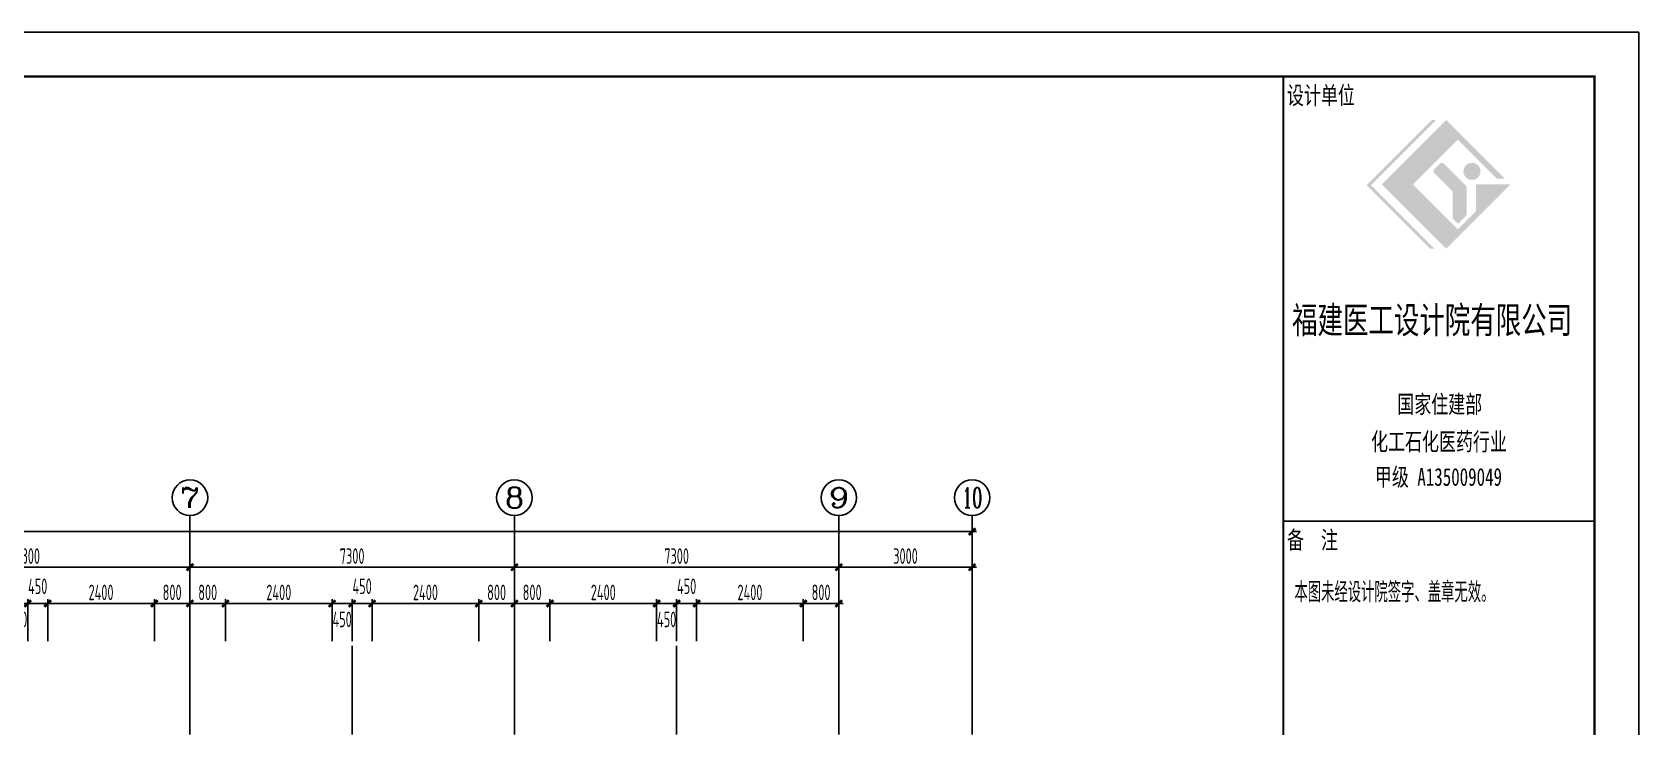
# Model space of a CAD drawing. Extents: x -472319 to -112444, y -516749 to -5704.
# Drawn here: x -264044 to -227895, y -169673 to -154043 of the extents above; entities that cross this region are included whole.
import ezdxf
from ezdxf.enums import TextEntityAlignment as Align

# ---------------------------------------------------------------- set-up
doc = ezdxf.new("R2010")
doc.units = 0
doc.header["$LTSCALE"] = 100
doc.header["$MEASUREMENT"] = 0
doc.linetypes.add('CENTER', pattern=[2, 1.25, -0.25, 0.25, -0.25])
doc.linetypes.add('DOTE', pattern=[2.42, 2, -0.2, 0.02, -0.2])
for name, color, linetype in [('1301', 24, 'Continuous'), ('AXIS', 3, 'Continuous'), ('AXIS_TEXT', 7, 'Continuous'), ('DOTE', 1, 'CENTER'), ('FRAME', 3, 'Continuous'), ('填充', 8, 'Continuous')]:
    doc.layers.add(name, color=color, linetype=linetype)
doc.styles.add('_TCH_AXIS', font='COMPLEX', dxfattribs={"bigfont": 'GBCBIG'})
doc.styles.add('COMPLEX', font='COMPLEX')
doc.styles.add('FRAME', font='simhei.ttf', dxfattribs={"width": 0.7})
doc.styles.add('HZ', font='tssdeng.shx', dxfattribs={"width": 0.6, "height": 350, "bigfont": 'a.shx'})
doc.dimstyles.new('DIMN', dxfattribs={"dimtxt": 350, "dimasz": 150, "dimexe": 100, "dimexo": 100, "dimgap": 75, "dimtad": 1, "dimdec": 0, "dimzin": 0, "dimdsep": 46, "dimtxsty": 'HZ', "dimblk": 'ARCHTICK', "dimcen": 0.09, "dimdle": 100, "dimclrd": 3, "dimclre": 3, "dimclrt": 7, "dimazin": 2, "dimtfac": 1, "dimtdec": 0, "dimtmove": 2, "dimatfit": 3, "dimldrblk": 'ARCHTICK', "dimfxl": 1, "dimtolj": 1, "dimtzin": 0, "dimarcsym": 0})

# ---------------------------------------------------------------- blocks, each defined once
blk = doc.blocks.new('_ArchTick')
at = {"color": 0, "linetype": 'ByBlock', "const_width": 0.4}
blk.add_lwpolyline([(-0.5, -0.5), (0.5, 0.5)], dxfattribs=at)
blk = doc.blocks.new('*D984')
at = {"layer": 'AXIS', "color": 3, "lineweight": -2, "transparency": 16777216}
for p, q in [((-267894, -166081), (-260394, -166081)), ((-267794, -167747), (-267794, -165981)), ((-260494, -167747), (-260494, -165981))]:
    blk.add_line(p, q, dxfattribs=at)
at = {"layer": 'Defpoints', "color": 0, "transparency": 16777216}
for p in [(-260494, -166081), (-267794, -167847), (-260494, -167847)]:
    blk.add_point(p, dxfattribs=at)
at = {"layer": 'AXIS', "color": 3, "lineweight": -2, "transparency": 16777216, "xscale": 150, "yscale": 150, "zscale": 150, "rotation": 180}
blk.add_blockref('_ArchTick', (-267794, -166081), dxfattribs=at)
at = {"layer": 'AXIS', "color": 3, "lineweight": -2, "transparency": 16777216, "xscale": 150, "yscale": 150, "zscale": 150}
blk.add_blockref('_ArchTick', (-260494, -166081), dxfattribs=at)
at = {"layer": 'AXIS', "color": 7, "transparency": 16777216, "insert": (-264144, -165831), "char_height": 350, "attachment_point": 5, "style": 'HZ'}
blk.add_mtext('\\A1;7300', dxfattribs=at)
blk = doc.blocks.new('*D985')
at = {"layer": 'AXIS', "color": 3, "lineweight": -2, "transparency": 16777216}
for p, q in [((-260594, -166081), (-253094, -166081)), ((-260494, -167747), (-260494, -165981)), ((-253194, -167747), (-253194, -165981))]:
    blk.add_line(p, q, dxfattribs=at)
at = {"layer": 'Defpoints', "color": 0, "transparency": 16777216}
for p in [(-253194, -166081), (-260494, -167847), (-253194, -167847)]:
    blk.add_point(p, dxfattribs=at)
at = {"layer": 'AXIS', "color": 3, "lineweight": -2, "transparency": 16777216, "xscale": 150, "yscale": 150, "zscale": 150, "rotation": 180}
blk.add_blockref('_ArchTick', (-260494, -166081), dxfattribs=at)
at = {"layer": 'AXIS', "color": 3, "lineweight": -2, "transparency": 16777216, "xscale": 150, "yscale": 150, "zscale": 150}
blk.add_blockref('_ArchTick', (-253194, -166081), dxfattribs=at)
at = {"layer": 'AXIS', "color": 7, "transparency": 16777216, "insert": (-256844, -165831), "char_height": 350, "attachment_point": 5, "style": 'HZ'}
blk.add_mtext('\\A1;7300', dxfattribs=at)
blk = doc.blocks.new('*D986')
at = {"layer": 'AXIS', "color": 3, "lineweight": -2, "transparency": 16777216}
for p, q in [((-253294, -166081), (-245794, -166081)), ((-253194, -167747), (-253194, -165981)), ((-245894, -167747), (-245894, -165981))]:
    blk.add_line(p, q, dxfattribs=at)
at = {"layer": 'Defpoints', "color": 0, "transparency": 16777216}
for p in [(-245894, -166081), (-253194, -167847), (-245894, -167847)]:
    blk.add_point(p, dxfattribs=at)
at = {"layer": 'AXIS', "color": 3, "lineweight": -2, "transparency": 16777216, "xscale": 150, "yscale": 150, "zscale": 150, "rotation": 180}
blk.add_blockref('_ArchTick', (-253194, -166081), dxfattribs=at)
at = {"layer": 'AXIS', "color": 3, "lineweight": -2, "transparency": 16777216, "xscale": 150, "yscale": 150, "zscale": 150}
blk.add_blockref('_ArchTick', (-245894, -166081), dxfattribs=at)
at = {"layer": 'AXIS', "color": 7, "transparency": 16777216, "insert": (-249544, -165831), "char_height": 350, "attachment_point": 5, "style": 'HZ'}
blk.add_mtext('\\A1;7300', dxfattribs=at)
blk = doc.blocks.new('*D987')
at = {"layer": 'AXIS', "color": 3, "lineweight": -2, "transparency": 16777216}
for p, q in [((-245994, -166081), (-242794, -166081)), ((-245894, -167747), (-245894, -165981)), ((-242894, -167747), (-242894, -165981))]:
    blk.add_line(p, q, dxfattribs=at)
at = {"layer": 'Defpoints', "color": 0, "transparency": 16777216}
for p in [(-242894, -166081), (-245894, -167847), (-242894, -167847)]:
    blk.add_point(p, dxfattribs=at)
at = {"layer": 'AXIS', "color": 3, "lineweight": -2, "transparency": 16777216, "xscale": 150, "yscale": 150, "zscale": 150, "rotation": 180}
blk.add_blockref('_ArchTick', (-245894, -166081), dxfattribs=at)
at = {"layer": 'AXIS', "color": 3, "lineweight": -2, "transparency": 16777216, "xscale": 150, "yscale": 150, "zscale": 150}
blk.add_blockref('_ArchTick', (-242894, -166081), dxfattribs=at)
at = {"layer": 'AXIS', "color": 7, "transparency": 16777216, "insert": (-244394, -165831), "char_height": 350, "attachment_point": 5, "style": 'HZ'}
blk.add_mtext('\\A1;3000', dxfattribs=at)
blk = doc.blocks.new('*D988')
at = {"layer": 'AXIS', "color": 3, "lineweight": -2, "transparency": 16777216}
for p, q in [((-302694, -167747), (-302694, -165181)), ((-242894, -167747), (-242894, -165181)), ((-302794, -165281), (-242794, -165281))]:
    blk.add_line(p, q, dxfattribs=at)
at = {"layer": 'Defpoints', "color": 0, "transparency": 16777216}
for p in [(-242894, -165281), (-302694, -167847), (-242894, -167847)]:
    blk.add_point(p, dxfattribs=at)
at = {"layer": 'AXIS', "color": 3, "lineweight": -2, "transparency": 16777216, "xscale": 150, "yscale": 150, "zscale": 150, "rotation": 180}
blk.add_blockref('_ArchTick', (-302694, -165281), dxfattribs=at)
at = {"layer": 'AXIS', "color": 3, "lineweight": -2, "transparency": 16777216, "xscale": 150, "yscale": 150, "zscale": 150}
blk.add_blockref('_ArchTick', (-242894, -165281), dxfattribs=at)
at = {"layer": 'AXIS', "color": 7, "transparency": 16777216, "insert": (-272794, -165031), "char_height": 350, "attachment_point": 5, "style": 'HZ'}
blk.add_mtext('\\A1;59800', dxfattribs=at)
blk = doc.blocks.new('_AXISO')
blk.add_circle((0, 0), 0.5)
at = {"layer": 'AXIS_TEXT', "style": 'COMPLEX', "width": 1.041667}
blk.add_attdef('A', text='', height=0.56, dxfattribs=at).set_placement((-0.25, -0.28), (0.25, -0.28), align=Align.FIT)
blk = doc.blocks.new('A$C20674F94')
at = {"layer": 'FRAME'}
h = blk.add_hatch(color=256, dxfattribs=at)
h.paths.add_polyline_path([(79018, 55975), (80027, 56984), (80908, 56102), (81088, 56102), (79765, 57425), (78315, 55975), (79765, 54525), (81215, 55975), (80439, 55975), (80439, 55379), (80027, 54966)], flags=0)
edge = h.paths.add_edge_path(flags=0)
edge.add_arc((79844, 55787), 69.1, 0, 45, ccw=False)
edge.add_line((79913, 55787), (79913, 55203))
edge.add_line((79913, 55203), (80030, 55087))
edge.add_line((80030, 55087), (80228, 55285))
edge.add_line((80228, 55285), (80228, 55896))
edge.add_arc((80159, 55896), 69.1, 360, 405)
edge.add_line((80208, 55945), (79714, 56438))
edge.add_arc((79666, 56390), 69.1, 45, 135)
edge.add_line((79617, 56438), (79502, 56324))
edge.add_arc((79551, 56275), 69.1, 135, 225)
edge.add_line((79502, 56226), (79893, 55836))
edge = h.paths.add_edge_path(flags=0)
edge.add_arc((80345, 56268), 192, 0, 180)
edge.add_arc((80345, 56268), 192, 180, 360)
h.paths.add_polyline_path([(79406, 54525), (79504, 54525), (78072, 55956), (79541, 57425), (79444, 57425), (77975, 55956)], flags=0)
for p, q in [((84100, 59400), (0, 59400)), ((84100, 0), (84100, 59400)), ((83100, 58400), (2500, 58400)), ((76100, 58400), (76100, 1000)), ((83100, 1000), (83100, 58400)), ((76100, 48400), (83100, 48400))]:
    blk.add_line(p, q, dxfattribs=at)
at = {"layer": 'FRAME', "const_width": 50}
for points in [[(2500, 58400), (83100, 58400), (83100, 1000), (2500, 1000), (2500, 58400)], [(76100, 58400), (76100, 1000)]]:
    blk.add_lwpolyline(points, dxfattribs=at)
at = {"layer": 'FRAME', "style": 'FRAME'}
for s, height, width, p in [('设计单位', 400, 0.7, (76183, 57778)), ('福建医工设计院有限公司', 600, 0.7, (76297, 52623)), ('国家住建部', 400, 0.7, (78665, 50829)), ('化工石化医药行业', 400, 0.7, (78075, 49987)), ('甲级 A135009049', 400, 0.7, (78162, 49193)), ('备  注', 400, 0.7, (76184, 47774)), ('本图未经设计院签字、盖章无效。', 400, 0.55, (76350, 46615))]:
    blk.add_text(s, height=height, dxfattribs=dict(at, width=width)).set_placement(p)
blk = doc.blocks.new('*D1008')
at = {"layer": '1301', "color": 3, "lineweight": -2, "transparency": 16777216}
for p, q in [((-245794, -166898), (-246794, -166898)), ((-246694, -167747), (-246694, -166798)), ((-245894, -167747), (-245894, -166798))]:
    blk.add_line(p, q, dxfattribs=at)
at = {"layer": 'Defpoints', "color": 0, "transparency": 16777216}
for p in [(-246694, -166898), (-246694, -167847), (-245894, -167847)]:
    blk.add_point(p, dxfattribs=at)
at = {"layer": '1301', "color": 3, "lineweight": -2, "transparency": 16777216, "xscale": 150, "yscale": 150, "zscale": 150, "rotation": 180}
blk.add_blockref('_ArchTick', (-246694, -166898), dxfattribs=at)
at = {"layer": '1301', "color": 3, "lineweight": -2, "transparency": 16777216, "xscale": 150, "yscale": 150, "zscale": 150}
blk.add_blockref('_ArchTick', (-245894, -166898), dxfattribs=at)
at = {"layer": '1301', "color": 7, "transparency": 16777216, "insert": (-246294, -166648), "char_height": 350, "attachment_point": 5, "style": 'HZ'}
blk.add_mtext('\\A1;800', dxfattribs=at)
blk = doc.blocks.new('*D904')
at = {"layer": '1301', "color": 3, "lineweight": -2, "transparency": 16777216}
for p, q in [((-248994, -166898), (-249644, -166898)), ((-249544, -167747), (-249544, -166798)), ((-249094, -167747), (-249094, -166798))]:
    blk.add_line(p, q, dxfattribs=at)
at = {"layer": 'Defpoints', "color": 0, "transparency": 16777216}
for p in [(-249544, -166898), (-249544, -167847), (-249094, -167847)]:
    blk.add_point(p, dxfattribs=at)
at = {"layer": '1301', "color": 3, "lineweight": -2, "transparency": 16777216, "xscale": 150, "yscale": 150, "zscale": 150, "rotation": 180}
blk.add_blockref('_ArchTick', (-249544, -166898), dxfattribs=at)
at = {"layer": '1301', "color": 3, "lineweight": -2, "transparency": 16777216, "xscale": 150, "yscale": 150, "zscale": 150}
blk.add_blockref('_ArchTick', (-249094, -166898), dxfattribs=at)
at = {"layer": '1301', "color": 7, "transparency": 16777216, "insert": (-249319, -166511), "char_height": 350, "attachment_point": 5, "style": 'HZ'}
blk.add_mtext('\\A1;450', dxfattribs=at)
blk = doc.blocks.new('*D905')
at = {"layer": '1301', "color": 3, "lineweight": -2, "transparency": 16777216}
for p, q in [((-252494, -166898), (-249894, -166898)), ((-252394, -167747), (-252394, -166798)), ((-249994, -167747), (-249994, -166798))]:
    blk.add_line(p, q, dxfattribs=at)
at = {"layer": 'Defpoints', "color": 0, "transparency": 16777216}
for p in [(-249994, -166898), (-252394, -167847), (-249994, -167847)]:
    blk.add_point(p, dxfattribs=at)
at = {"layer": '1301', "color": 3, "lineweight": -2, "transparency": 16777216, "xscale": 150, "yscale": 150, "zscale": 150, "rotation": 180}
blk.add_blockref('_ArchTick', (-252394, -166898), dxfattribs=at)
at = {"layer": '1301', "color": 3, "lineweight": -2, "transparency": 16777216, "xscale": 150, "yscale": 150, "zscale": 150}
blk.add_blockref('_ArchTick', (-249994, -166898), dxfattribs=at)
at = {"layer": '1301', "color": 7, "transparency": 16777216, "insert": (-251194, -166648), "char_height": 350, "attachment_point": 5, "style": 'HZ'}
blk.add_mtext('\\A1;2400', dxfattribs=at)
blk = doc.blocks.new('*D906')
at = {"layer": '1301', "color": 3, "lineweight": -2, "transparency": 16777216}
for p, q in [((-253294, -166898), (-252294, -166898)), ((-253194, -167747), (-253194, -166798)), ((-252394, -167747), (-252394, -166798))]:
    blk.add_line(p, q, dxfattribs=at)
at = {"layer": 'Defpoints', "color": 0, "transparency": 16777216}
for p in [(-252394, -166898), (-253194, -167847), (-252394, -167847)]:
    blk.add_point(p, dxfattribs=at)
at = {"layer": '1301', "color": 3, "lineweight": -2, "transparency": 16777216, "xscale": 150, "yscale": 150, "zscale": 150, "rotation": 180}
blk.add_blockref('_ArchTick', (-253194, -166898), dxfattribs=at)
at = {"layer": '1301', "color": 3, "lineweight": -2, "transparency": 16777216, "xscale": 150, "yscale": 150, "zscale": 150}
blk.add_blockref('_ArchTick', (-252394, -166898), dxfattribs=at)
at = {"layer": '1301', "color": 7, "transparency": 16777216, "insert": (-252794, -166648), "char_height": 350, "attachment_point": 5, "style": 'HZ'}
blk.add_mtext('\\A1;800', dxfattribs=at)
blk = doc.blocks.new('*D907')
at = {"layer": '1301', "color": 3, "lineweight": -2, "transparency": 16777216}
for p, q in [((-250094, -166898), (-249444, -166898)), ((-249994, -167747), (-249994, -166798)), ((-249544, -167747), (-249544, -166798))]:
    blk.add_line(p, q, dxfattribs=at)
at = {"layer": 'Defpoints', "color": 0, "transparency": 16777216}
for p in [(-249544, -166898), (-249994, -167847), (-249544, -167847)]:
    blk.add_point(p, dxfattribs=at)
at = {"layer": '1301', "color": 3, "lineweight": -2, "transparency": 16777216, "xscale": 150, "yscale": 150, "zscale": 150, "rotation": 180}
blk.add_blockref('_ArchTick', (-249994, -166898), dxfattribs=at)
at = {"layer": '1301', "color": 3, "lineweight": -2, "transparency": 16777216, "xscale": 150, "yscale": 150, "zscale": 150}
blk.add_blockref('_ArchTick', (-249544, -166898), dxfattribs=at)
at = {"layer": '1301', "color": 7, "transparency": 16777216, "insert": (-249769, -167256), "char_height": 350, "attachment_point": 5, "style": 'HZ'}
blk.add_mtext('\\A1;450', dxfattribs=at)
blk = doc.blocks.new('*D908')
at = {"layer": '1301', "color": 3, "lineweight": -2, "transparency": 16777216}
for p, q in [((-253894, -166898), (-256494, -166898)), ((-256394, -167747), (-256394, -166798)), ((-253994, -167747), (-253994, -166798))]:
    blk.add_line(p, q, dxfattribs=at)
at = {"layer": 'Defpoints', "color": 0, "transparency": 16777216}
for p in [(-256394, -166898), (-256394, -167847), (-253994, -167847)]:
    blk.add_point(p, dxfattribs=at)
at = {"layer": '1301', "color": 3, "lineweight": -2, "transparency": 16777216, "xscale": 150, "yscale": 150, "zscale": 150, "rotation": 180}
blk.add_blockref('_ArchTick', (-256394, -166898), dxfattribs=at)
at = {"layer": '1301', "color": 3, "lineweight": -2, "transparency": 16777216, "xscale": 150, "yscale": 150, "zscale": 150}
blk.add_blockref('_ArchTick', (-253994, -166898), dxfattribs=at)
at = {"layer": '1301', "color": 7, "transparency": 16777216, "insert": (-255194, -166648), "char_height": 350, "attachment_point": 5, "style": 'HZ'}
blk.add_mtext('\\A1;2400', dxfattribs=at)
blk = doc.blocks.new('*D909')
at = {"layer": '1301', "color": 3, "lineweight": -2, "transparency": 16777216}
for p, q in [((-253094, -166898), (-254094, -166898)), ((-253994, -167747), (-253994, -166798)), ((-253194, -167747), (-253194, -166798))]:
    blk.add_line(p, q, dxfattribs=at)
at = {"layer": 'Defpoints', "color": 0, "transparency": 16777216}
for p in [(-253994, -166898), (-253994, -167847), (-253194, -167847)]:
    blk.add_point(p, dxfattribs=at)
at = {"layer": '1301', "color": 3, "lineweight": -2, "transparency": 16777216, "xscale": 150, "yscale": 150, "zscale": 150, "rotation": 180}
blk.add_blockref('_ArchTick', (-253994, -166898), dxfattribs=at)
at = {"layer": '1301', "color": 3, "lineweight": -2, "transparency": 16777216, "xscale": 150, "yscale": 150, "zscale": 150}
blk.add_blockref('_ArchTick', (-253194, -166898), dxfattribs=at)
at = {"layer": '1301', "color": 7, "transparency": 16777216, "insert": (-253594, -166648), "char_height": 350, "attachment_point": 5, "style": 'HZ'}
blk.add_mtext('\\A1;800', dxfattribs=at)
blk = doc.blocks.new('*D910')
at = {"layer": '1301', "color": 3, "lineweight": -2, "transparency": 16777216}
for p, q in [((-256294, -166898), (-256944, -166898)), ((-256844, -167747), (-256844, -166798)), ((-256394, -167747), (-256394, -166798))]:
    blk.add_line(p, q, dxfattribs=at)
at = {"layer": 'Defpoints', "color": 0, "transparency": 16777216}
for p in [(-256844, -166898), (-256844, -167847), (-256394, -167847)]:
    blk.add_point(p, dxfattribs=at)
at = {"layer": '1301', "color": 3, "lineweight": -2, "transparency": 16777216, "xscale": 150, "yscale": 150, "zscale": 150, "rotation": 180}
blk.add_blockref('_ArchTick', (-256844, -166898), dxfattribs=at)
at = {"layer": '1301', "color": 3, "lineweight": -2, "transparency": 16777216, "xscale": 150, "yscale": 150, "zscale": 150}
blk.add_blockref('_ArchTick', (-256394, -166898), dxfattribs=at)
at = {"layer": '1301', "color": 7, "transparency": 16777216, "insert": (-256619, -166511), "char_height": 350, "attachment_point": 5, "style": 'HZ'}
blk.add_mtext('\\A1;450', dxfattribs=at)
blk = doc.blocks.new('*D911')
at = {"layer": '1301', "color": 3, "lineweight": -2, "transparency": 16777216}
for p, q in [((-259794, -166898), (-257194, -166898)), ((-259694, -167747), (-259694, -166798)), ((-257294, -167747), (-257294, -166798))]:
    blk.add_line(p, q, dxfattribs=at)
at = {"layer": 'Defpoints', "color": 0, "transparency": 16777216}
for p in [(-257294, -166898), (-259694, -167847), (-257294, -167847)]:
    blk.add_point(p, dxfattribs=at)
at = {"layer": '1301', "color": 3, "lineweight": -2, "transparency": 16777216, "xscale": 150, "yscale": 150, "zscale": 150, "rotation": 180}
blk.add_blockref('_ArchTick', (-259694, -166898), dxfattribs=at)
at = {"layer": '1301', "color": 3, "lineweight": -2, "transparency": 16777216, "xscale": 150, "yscale": 150, "zscale": 150}
blk.add_blockref('_ArchTick', (-257294, -166898), dxfattribs=at)
at = {"layer": '1301', "color": 7, "transparency": 16777216, "insert": (-258494, -166648), "char_height": 350, "attachment_point": 5, "style": 'HZ'}
blk.add_mtext('\\A1;2400', dxfattribs=at)
blk = doc.blocks.new('*D912')
at = {"layer": '1301', "color": 3, "lineweight": -2, "transparency": 16777216}
for p, q in [((-260594, -166898), (-259594, -166898)), ((-260494, -167747), (-260494, -166798)), ((-259694, -167747), (-259694, -166798))]:
    blk.add_line(p, q, dxfattribs=at)
at = {"layer": 'Defpoints', "color": 0, "transparency": 16777216}
for p in [(-259694, -166898), (-260494, -167847), (-259694, -167847)]:
    blk.add_point(p, dxfattribs=at)
at = {"layer": '1301', "color": 3, "lineweight": -2, "transparency": 16777216, "xscale": 150, "yscale": 150, "zscale": 150, "rotation": 180}
blk.add_blockref('_ArchTick', (-260494, -166898), dxfattribs=at)
at = {"layer": '1301', "color": 3, "lineweight": -2, "transparency": 16777216, "xscale": 150, "yscale": 150, "zscale": 150}
blk.add_blockref('_ArchTick', (-259694, -166898), dxfattribs=at)
at = {"layer": '1301', "color": 7, "transparency": 16777216, "insert": (-260094, -166648), "char_height": 350, "attachment_point": 5, "style": 'HZ'}
blk.add_mtext('\\A1;800', dxfattribs=at)
blk = doc.blocks.new('*D913')
at = {"layer": '1301', "color": 3, "lineweight": -2, "transparency": 16777216}
for p, q in [((-257394, -166898), (-256744, -166898)), ((-257294, -167747), (-257294, -166798)), ((-256844, -167747), (-256844, -166798))]:
    blk.add_line(p, q, dxfattribs=at)
at = {"layer": 'Defpoints', "color": 0, "transparency": 16777216}
for p in [(-256844, -166898), (-257294, -167847), (-256844, -167847)]:
    blk.add_point(p, dxfattribs=at)
at = {"layer": '1301', "color": 3, "lineweight": -2, "transparency": 16777216, "xscale": 150, "yscale": 150, "zscale": 150, "rotation": 180}
blk.add_blockref('_ArchTick', (-257294, -166898), dxfattribs=at)
at = {"layer": '1301', "color": 3, "lineweight": -2, "transparency": 16777216, "xscale": 150, "yscale": 150, "zscale": 150}
blk.add_blockref('_ArchTick', (-256844, -166898), dxfattribs=at)
at = {"layer": '1301', "color": 7, "transparency": 16777216, "insert": (-257069, -167256), "char_height": 350, "attachment_point": 5, "style": 'HZ'}
blk.add_mtext('\\A1;450', dxfattribs=at)
blk = doc.blocks.new('*D914')
at = {"layer": '1301', "color": 3, "lineweight": -2, "transparency": 16777216}
for p, q in [((-261194, -166898), (-263794, -166898)), ((-263694, -167747), (-263694, -166798)), ((-261294, -167747), (-261294, -166798))]:
    blk.add_line(p, q, dxfattribs=at)
at = {"layer": 'Defpoints', "color": 0, "transparency": 16777216}
for p in [(-263694, -166898), (-263694, -167847), (-261294, -167847)]:
    blk.add_point(p, dxfattribs=at)
at = {"layer": '1301', "color": 3, "lineweight": -2, "transparency": 16777216, "xscale": 150, "yscale": 150, "zscale": 150, "rotation": 180}
blk.add_blockref('_ArchTick', (-263694, -166898), dxfattribs=at)
at = {"layer": '1301', "color": 3, "lineweight": -2, "transparency": 16777216, "xscale": 150, "yscale": 150, "zscale": 150}
blk.add_blockref('_ArchTick', (-261294, -166898), dxfattribs=at)
at = {"layer": '1301', "color": 7, "transparency": 16777216, "insert": (-262494, -166648), "char_height": 350, "attachment_point": 5, "style": 'HZ'}
blk.add_mtext('\\A1;2400', dxfattribs=at)
blk = doc.blocks.new('*D915')
at = {"layer": '1301', "color": 3, "lineweight": -2, "transparency": 16777216}
for p, q in [((-263594, -166898), (-264244, -166898)), ((-264144, -167747), (-264144, -166798)), ((-263694, -167747), (-263694, -166798))]:
    blk.add_line(p, q, dxfattribs=at)
at = {"layer": 'Defpoints', "color": 0, "transparency": 16777216}
for p in [(-264144, -166898), (-264144, -167847), (-263694, -167847)]:
    blk.add_point(p, dxfattribs=at)
at = {"layer": '1301', "color": 3, "lineweight": -2, "transparency": 16777216, "xscale": 150, "yscale": 150, "zscale": 150, "rotation": 180}
blk.add_blockref('_ArchTick', (-264144, -166898), dxfattribs=at)
at = {"layer": '1301', "color": 3, "lineweight": -2, "transparency": 16777216, "xscale": 150, "yscale": 150, "zscale": 150}
blk.add_blockref('_ArchTick', (-263694, -166898), dxfattribs=at)
at = {"layer": '1301', "color": 7, "transparency": 16777216, "insert": (-263919, -166511), "char_height": 350, "attachment_point": 5, "style": 'HZ'}
blk.add_mtext('\\A1;450', dxfattribs=at)
blk = doc.blocks.new('*D918')
at = {"layer": '1301', "color": 3, "lineweight": -2, "transparency": 16777216}
for p, q in [((-264694, -166898), (-264044, -166898)), ((-264594, -167747), (-264594, -166798)), ((-264144, -167747), (-264144, -166798))]:
    blk.add_line(p, q, dxfattribs=at)
at = {"layer": 'Defpoints', "color": 0, "transparency": 16777216}
for p in [(-264144, -166898), (-264594, -167847), (-264144, -167847)]:
    blk.add_point(p, dxfattribs=at)
at = {"layer": '1301', "color": 3, "lineweight": -2, "transparency": 16777216, "xscale": 150, "yscale": 150, "zscale": 150, "rotation": 180}
blk.add_blockref('_ArchTick', (-264594, -166898), dxfattribs=at)
at = {"layer": '1301', "color": 3, "lineweight": -2, "transparency": 16777216, "xscale": 150, "yscale": 150, "zscale": 150}
blk.add_blockref('_ArchTick', (-264144, -166898), dxfattribs=at)
at = {"layer": '1301', "color": 7, "transparency": 16777216, "insert": (-264369, -167256), "char_height": 350, "attachment_point": 5, "style": 'HZ'}
blk.add_mtext('\\A1;450', dxfattribs=at)
blk = doc.blocks.new('*D919')
at = {"layer": '1301', "color": 3, "lineweight": -2, "transparency": 16777216}
for p, q in [((-260394, -166898), (-261394, -166898)), ((-261294, -167747), (-261294, -166798)), ((-260494, -167747), (-260494, -166798))]:
    blk.add_line(p, q, dxfattribs=at)
at = {"layer": 'Defpoints', "color": 0, "transparency": 16777216}
for p in [(-261294, -166898), (-261294, -167847), (-260494, -167847)]:
    blk.add_point(p, dxfattribs=at)
at = {"layer": '1301', "color": 3, "lineweight": -2, "transparency": 16777216, "xscale": 150, "yscale": 150, "zscale": 150, "rotation": 180}
blk.add_blockref('_ArchTick', (-261294, -166898), dxfattribs=at)
at = {"layer": '1301', "color": 3, "lineweight": -2, "transparency": 16777216, "xscale": 150, "yscale": 150, "zscale": 150}
blk.add_blockref('_ArchTick', (-260494, -166898), dxfattribs=at)
at = {"layer": '1301', "color": 7, "transparency": 16777216, "insert": (-260894, -166648), "char_height": 350, "attachment_point": 5, "style": 'HZ'}
blk.add_mtext('\\A1;800', dxfattribs=at)
blk = doc.blocks.new('*D1259')
at = {"layer": '1301', "color": 3, "lineweight": -2, "transparency": 16777216}
for p, q in [((-249194, -166898), (-246594, -166898)), ((-249094, -167747), (-249094, -166798)), ((-246694, -167747), (-246694, -166798))]:
    blk.add_line(p, q, dxfattribs=at)
at = {"layer": 'Defpoints', "color": 0, "transparency": 16777216}
for p in [(-246694, -166898), (-249094, -167847), (-246694, -167847)]:
    blk.add_point(p, dxfattribs=at)
at = {"layer": '1301', "color": 3, "lineweight": -2, "transparency": 16777216, "xscale": 150, "yscale": 150, "zscale": 150, "rotation": 180}
blk.add_blockref('_ArchTick', (-249094, -166898), dxfattribs=at)
at = {"layer": '1301', "color": 3, "lineweight": -2, "transparency": 16777216, "xscale": 150, "yscale": 150, "zscale": 150}
blk.add_blockref('_ArchTick', (-246694, -166898), dxfattribs=at)
at = {"layer": '1301', "color": 7, "transparency": 16777216, "insert": (-247894, -166648), "char_height": 350, "attachment_point": 5, "style": 'HZ'}
blk.add_mtext('\\A1;2400', dxfattribs=at)

msp = doc.modelspace()

# ---------------------------------------------------------------- linework, layer by layer
at = {"layer": 'AXIS'}
for p, q in [((-260493.829, -167847.242), (-260493.829, -164916.447)), ((-253193.829, -167847.242), (-253193.829, -164916.447)), ((-245893.829, -167847.242), (-245893.829, -164916.447)), ((-242893.829, -167847.242), (-242893.829, -164916.447))]:
    msp.add_line(p, q, dxfattribs=at)
at = {"layer": 'DOTE', "linetype": 'DOTE', "ltscale": 10}
for p, q in [((-260493.829, -167847.242), (-260493.829, -189997.282)), ((-256843.829, -167847.242), (-256843.829, -189997.282)), ((-253193.829, -167847.242), (-253193.829, -189997.282)), ((-249543.829, -167847.242), (-249543.829, -189997.282)), ((-245893.829, -167847.242), (-245893.829, -189997.282)), ((-242893.829, -167847.242), (-242893.829, -189997.282))]:
    msp.add_line(p, q, dxfattribs=at)

# ---------------------------------------------------------------- block references
at = {"layer": 'AXIS'}
ref = msp.add_blockref('_AXISO', (-260493.829, -164516.447), dxfattribs=dict(at, xscale=800, yscale=800, zscale=800))
ref.add_attrib('A', '7', dxfattribs={"layer": 'AXIS_TEXT', "height": 452.548, "style": '_TCH_AXIS', "width": 1.5}).set_placement((-260720.103, -164742.721), (-260267.554, -164742.721), align=Align.FIT)
ref = msp.add_blockref('_AXISO', (-253193.829, -164516.447), dxfattribs=dict(at, xscale=800, yscale=800, zscale=800))
ref.add_attrib('A', '8', dxfattribs={"layer": 'AXIS_TEXT', "height": 452.548, "style": '_TCH_AXIS', "width": 1.5}).set_placement((-253420.103, -164742.721), (-252967.554, -164742.721), align=Align.FIT)
ref = msp.add_blockref('_AXISO', (-245893.829, -164516.447), dxfattribs=dict(at, xscale=800, yscale=800, zscale=800))
ref.add_attrib('A', '9', dxfattribs={"layer": 'AXIS_TEXT', "height": 452.548, "style": '_TCH_AXIS', "width": 1.5}).set_placement((-246120.103, -164742.721), (-245667.554, -164742.721), align=Align.FIT)
ref = msp.add_blockref('_AXISO', (-242893.829, -164516.447), dxfattribs=dict(at, xscale=800, yscale=800, zscale=800))
ref.add_attrib('A', '10', dxfattribs={"layer": 'AXIS_TEXT', "height": 452.5483, "style": '_TCH_AXIS', "width": 0.724138}).set_placement((-243120.103, -164742.721), (-242667.554, -164742.721), align=Align.FIT)
at = {"layer": '填充'}
msp.add_blockref('A$C20674F94', (-311995, -213442.5), dxfattribs=at)

# ---------------------------------------------------------------- dimensions: what is measured, and where the dimension line sits
at = {"layer": '1301', "color": 7}
for base, p1, p2, picture, middle in [((-264143.829, -166898.5), (-263693.829, -167847.242), (-264143.829, -167847.242), '*D915', (-263918.829, -166511)), ((-256843.829, -166898.5), (-256393.829, -167847.242), (-256843.829, -167847.242), '*D910', (-256618.829, -166511)), ((-249543.829, -166898.5), (-249093.829, -167847.242), (-249543.829, -167847.242), '*D904', (-249318.829, -166511)), ((-263693.829, -166898.5), (-261293.829, -167847.242), (-263693.829, -167847.242), '*D914', (-262493.829, -166648.5)), ((-261293.829, -166898.5), (-260493.829, -167847.242), (-261293.829, -167847.242), '*D919', (-260893.829, -166648.5)), ((-256393.829, -166898.5), (-253993.829, -167847.242), (-256393.829, -167847.242), '*D908', (-255193.829, -166648.5)), ((-253993.829, -166898.5), (-253193.829, -167847.242), (-253993.829, -167847.242), '*D909', (-253593.829, -166648.5)), ((-246693.829, -166898.5), (-245893.829, -167847.242), (-246693.829, -167847.242), '*D1008', (-246293.829, -166648.5))]:
    dim = msp.add_linear_dim(base=base, p1=p1, p2=p2, dimstyle='DIMN', override={"dimfxl": 100}, dxfattribs=at)
    dim.commit()
    dim.dimension.update_dxf_attribs({"geometry": picture, "text_midpoint": middle})
for base, p1, p2, picture, middle in [((-259693.829, -166898.5), (-260493.829, -167847.242), (-259693.829, -167847.242), '*D912', (-260093.829, -166648.5)), ((-257293.829, -166898.5), (-259693.829, -167847.242), (-257293.829, -167847.242), '*D911', (-258493.829, -166648.5)), ((-252393.829, -166898.5), (-253193.829, -167847.242), (-252393.829, -167847.242), '*D906', (-252793.829, -166648.5)), ((-249993.829, -166898.5), (-252393.829, -167847.242), (-249993.829, -167847.242), '*D905', (-251193.829, -166648.5)), ((-246693.829, -166898.5), (-249093.829, -167847.242), (-246693.829, -167847.242), '*D1259', (-247893.829, -166648.5))]:
    dim = msp.add_linear_dim(base=base, p1=p1, p2=p2, angle=180, dimstyle='DIMN', override={"dimfxl": 100}, dxfattribs=at)
    dim.commit()
    dim.dimension.update_dxf_attribs({"geometry": picture, "text_midpoint": middle})
for base, p1, p2, picture, middle in [((-264143.829, -166898.5), (-264593.829, -167847.242), (-264143.829, -167847.242), '*D918', (-264368.829, -167256.5)), ((-256843.829, -166898.5), (-257293.829, -167847.242), (-256843.829, -167847.242), '*D913', (-257068.829, -167256.5)), ((-249543.829, -166898.5), (-249993.829, -167847.242), (-249543.829, -167847.242), '*D907', (-249768.829, -167256.5))]:
    dim = msp.add_linear_dim(base=base, p1=p1, p2=p2, angle=180, dimstyle='DIMN', override={"dimfxl": 100}, dxfattribs=at)
    dim.commit()
    dim.dimension.update_dxf_attribs({"geometry": picture, "text_midpoint": middle, "dimtype": 160})
at = {"layer": 'AXIS'}
for p1, p2, distance, picture, middle in [((-302693.829, -167847.242), (-242893.829, -167847.242), 2566.5, '*D988', (-272793.829, -165030.742)), ((-267793.829, -167847.242), (-260493.829, -167847.242), 1766.5, '*D984', (-264143.829, -165830.742)), ((-260493.829, -167847.242), (-253193.829, -167847.242), 1766.5, '*D985', (-256843.829, -165830.742)), ((-253193.829, -167847.242), (-245893.829, -167847.242), 1766.5, '*D986', (-249543.829, -165830.742)), ((-245893.829, -167847.242), (-242893.829, -167847.242), 1766.5, '*D987', (-244393.829, -165830.742))]:
    dim = msp.add_aligned_dim(p1=p1, p2=p2, distance=distance, dimstyle='DIMN', dxfattribs=at)
    dim.commit()
    dim.dimension.update_dxf_attribs({"geometry": picture, "text_midpoint": middle})

doc.saveas('drawing.dxf')
